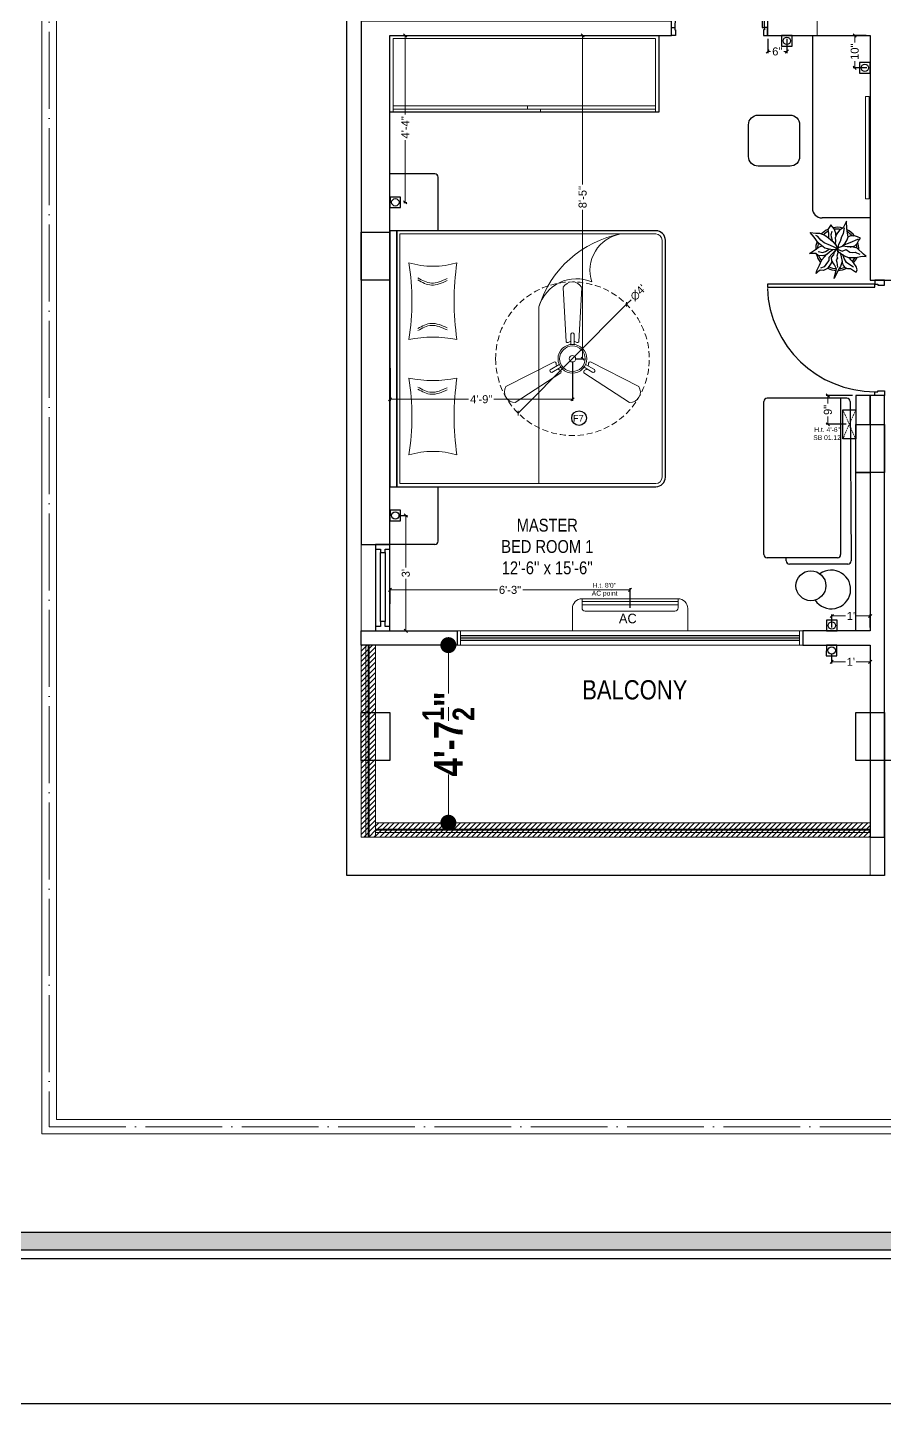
# Model space of a CAD drawing. Header units: millimetres. Extents: x 56222 to 3066687, y -650199 to -121287.
# Drawn here: x 148371.9 to 148639.6, y -180034.6 to -179604.6 of the extents above; entities that cross this region are included whole.
import ezdxf

# ---------------------------------------------------------------- set-up
doc = ezdxf.new("R2010")
doc.units = ezdxf.units.MM
doc.header["$MEASUREMENT"] = 0
doc.header["$PDMODE"] = 35
for name, pattern in [('ACAD_ISO02W100', [15, 12, -3]), ('ACAD_ISO04W100', [30, 24, -3, 0, -3]), ('DASHED', [0.75, 0.5, -0.25]), ('DASHED2', [0.375, 0.25, -0.125])]:
    doc.linetypes.add(name, pattern=pattern)
doc.layers.get('Defpoints').update_dxf_attribs({"color": 220})
for name, color, linetype in [('AR DOOR', 40, 'Continuous'), ('AR ELE-5', 134, 'Continuous'), ('GROUND FLOOR  ( Text )', 251, 'Continuous')]:
    doc.layers.add(name, color=color, linetype=linetype)
for name, color, linetype, lineweight in [('COLUMN', 1, 'Continuous', 30), ('dim05', 1, 'Continuous', 13), ('el', 7, 'Continuous', 20), ('ELEC-wires', 1, 'DASHED2', 13), ('Electrical', 84, 'Continuous', 30), ('ELEVATION ( SPIRAL STAIR )', 250, 'Continuous', 9), ('FIRST FLOOR', 7, 'Continuous', 9), ('FIRST FLOOR ( DW_RAIL )', 7, 'Continuous', 9), ('FIRST FLOOR ( TEXT )', 7, 'Continuous', 9), ('FIRST FLOOR_( D - W & RAILING )', 251, 'Continuous', 9), ('FIRST FLOOR_( PLine )_', 251, 'Continuous', 30), ('FURNITURE', 32, 'Continuous', 9), ('GROUND FLOOR', 7, 'Continuous', 9), ('NAME PLATE', 7, 'Continuous', 25), ('Text', 7, 'Continuous', 15), ('wall', 7, 'Continuous', 30), ('XX~SLAB ( BEAM )~ ( DIM )', 7, 'Continuous', 9)]:
    doc.layers.add(name, color=color, linetype=linetype, lineweight=lineweight)
doc.layers.add('XX~SLAB ( PLINE )', color=251, linetype='Continuous', plot=False)
doc.styles.add('Arial', font='arial.ttf')
doc.styles.add('Cn_BT_9 ( BOLD )', font='swisscb.ttf', dxfattribs={"height": 9})
doc.styles.add('KATHA', font='swissc.ttf')
doc.styles.get("Standard").update_dxf_attribs({"font": 'arial.ttf', "height": 6})
doc.styles.add('TEXT', font='eurr____.ttf')
doc.dimstyles.new('Cn_BT_9 ( BOLD )', dxfattribs={"dimtxt": 9, "dimasz": 5, "dimexe": 1.5, "dimexo": 0, "dimgap": 0.09, "dimtad": 0, "dimzin": 3, "dimdsep": 46, "dimlunit": 4, "dimtxsty": 'Cn_BT_9 ( BOLD )', "dimblk": 'DOT', "dimcen": 0.09, "dimdle": 1.5, "dimclrd": 251, "dimclre": 251, "dimclrt": 5, "dimadec": 0, "dimazin": 0, "dimtfac": 0.75, "dimtofl": 0, "dimtmove": 0, "dimatfit": 3, "dimfxl": 0, "dimtolj": 1, "dimtzin": 0, "dimlwd": 15, "dimlwe": 15, "dimarcsym": 0})
doc.dimstyles.new('ISO-25', dxfattribs={"dimtxt": 2.5, "dimasz": 1, "dimexe": 0.5, "dimexo": 1, "dimtad": 0, "dimdec": 1, "dimlunit": 4, "dimtxsty": 'Standard', "dimblk": 'OBLIQUE', "dimcen": 2.5, "dimclrd": 1, "dimclre": 1, "dimclrt": 5, "dimadec": 0, "dimazin": 0, "dimtfac": 1, "dimtdec": 1, "dimtmove": 0, "dimatfit": 3, "dimfxl": 1, "dimlwd": -1, "dimarcsym": 0})

# ---------------------------------------------------------------- blocks, each defined once
blk = doc.blocks.new('LAYOUT FILE')
at = {"layer": 'NAME PLATE', "true_color": 0xd39e00}
h = blk.add_hatch(color=42, dxfattribs=at)
h.paths.add_polyline_path([(3346889.83, -513806.18), (3346889.83, -514260.7), (3347535.56, -514260.7), (3347535.56, -513806.18)])
h.paths.add_polyline_path([(3346894.36, -513810.71), (3347531.03, -513810.71), (3347531.03, -514256.17), (3346894.36, -514256.17)], flags=16)
at = {"layer": 'NAME PLATE', "color": 42, "true_color": 0xd39e00}
for points in [[(3346887.56, -513803.91), (3347537.83, -513803.91), (3347537.83, -514262.96), (3346887.56, -514262.96)], [(3346889.83, -513806.18), (3347535.56, -513806.18), (3347535.56, -514260.7), (3346889.83, -514260.7)], [(3346894.36, -513810.71), (3347531.03, -513810.71), (3347531.03, -514256.17), (3346894.36, -514256.17)]]:
    blk.add_lwpolyline(points, close=True, dxfattribs=at)
blk = doc.blocks.new('*U255')
for points in [[(0, 0), (0, 1120), (-30, 1120), (-30, 0)], [(40, 0), (0, 0), (0, -30), (-10, -30), (-10, -100), (40, -100)], [(-1160, 0), (-1120, 0), (-1120, -30), (-1110, -30), (-1110, -100), (-1160, -100)]]:
    blk.add_lwpolyline(points, close=True)
at = {"layer": 'AR ELE-5', "linetype": 'ByBlock', "ltscale": 15}
blk.add_arc((2, -1), 1122, 92.373, 179.9653, dxfattribs=at)
blk = doc.blocks.new('ARPLS010')
at = {"linetype": 'ByBlock'}
for p, q in [((0.179, 0.666), (0.121, 0.605)), ((0.174, 0.573), (0.179, 0.666)), ((-0.295, 0.42), (-0.302, 0.309)), ((-0.278, 0.467), (-0.295, 0.42)), ((-0.248, 0.54), (-0.278, 0.467)), ((-0.182, 0.493), (-0.248, 0.54)), ((-0.222, 0.484), (-0.164, 0.347)), ((-0.125, 0.459), (-0.182, 0.493)), ((-0.164, 0.347), (-0.139, 0.295)), ((-0.072, 0.404), (-0.125, 0.459)), ((-0.038, 0.302), (-0.072, 0.404)), ((-0.044, 0.336), (-0.049, 0.232)), ((-0.013, 0.459), (-0.044, 0.336)), ((0.121, 0.605), (-0.013, 0.459)), ((0.077, 0.412), (0.091, 0.447)), ((0.082, 0.358), (0.077, 0.412)), ((0.08, 0.288), (0.082, 0.358)), ((0.091, 0.447), (0.125, 0.522)), ((0.2, 0.432), (0.174, 0.573)), ((0.203, 0.352), (0.2, 0.432)), ((0.204, 0.254), (0.203, 0.352)), ((0.33, 0.38), (0.252, 0.313)), ((0.409, 0.44), (0.33, 0.38)), ((0.425, 0.373), (0.356, 0.269)), ((0.484, 0.459), (0.409, 0.44)), ((0.459, 0.303), (0.485, 0.354)), ((0.542, 0.434), (0.484, 0.459)), ((0.485, 0.354), (0.533, 0.42)), ((0.533, 0.42), (0.542, 0.434)), ((-0.469, 0.226), (-0.643, 0.216)), ((-0.643, 0.216), (-0.485, 0.134)), ((-0.359, 0.148), (-0.49, 0.172)), ((-0.485, 0.134), (-0.433, 0.051)), ((-0.362, 0.24), (-0.469, 0.226)), ((-0.433, 0.051), (-0.349, -0.011)), ((-0.278, 0.254), (-0.362, 0.24)), ((-0.287, 0.106), (-0.359, 0.148)), ((-0.302, 0.309), (-0.276, 0.258)), ((-0.18, 0.073), (-0.287, 0.106)), ((-0.21, 0.227), (-0.278, 0.254)), ((-0.132, 0.18), (-0.21, 0.227)), ((-0.111, 0.036), (-0.18, 0.073)), ((-0.139, 0.295), (-0.08, 0.131)), ((-0.063, 0.111), (-0.132, 0.18)), ((-0.013, 0.022), (-0.111, 0.036)), ((-0.084, -0.034), (0.007, 0.018)), ((0.003, 0.011), (-0.076, -0.16)), ((-0.049, 0.232), (-0.065, 0.135)), ((-0.065, 0.135), (-0.024, 0.018)), ((-0.024, 0.018), (0.009, 0.005)), ((0.006, -0.002), (0.068, 0.032)), ((0.007, 0.018), (0.02, -0.121)), ((0.009, 0.005), (0.056, 0.114)), ((0.015, 0.209), (0.08, 0.288)), ((0.056, 0.114), (0.015, 0.209)), ((0.017, -0.002), (0.091, 0.009)), ((0.068, 0.032), (0.16, 0.165)), ((0.088, 0.065), (0.187, 0.091)), ((0.091, 0.009), (0.173, -0.011)), ((0.227, 0.157), (0.132, 0.131)), ((0.16, 0.165), (0.204, 0.254)), ((0.173, -0.011), (0.212, 0.004)), ((0.187, 0.091), (0.297, 0.116)), ((0.212, 0.004), (0.252, -0.03)), ((0.252, 0.313), (0.216, 0.287)), ((0.318, 0.213), (0.227, 0.157)), ((0.297, 0.116), (0.408, 0.071)), ((0.309, 0.109), (0.368, 0.128)), ((0.309, -0.01), (0.43, 0.006)), ((0.356, 0.269), (0.318, 0.213)), ((0.368, 0.128), (0.432, 0.176)), ((0.408, 0.071), (0.482, 0.024)), ((0.432, 0.176), (0.459, 0.236)), ((0.459, 0.236), (0.459, 0.303)), ((0.482, 0.024), (0.689, -0.072)), ((-0.464, -0.073), (-0.558, -0.152)), ((-0.558, -0.152), (-0.517, -0.172)), ((-0.517, -0.172), (-0.447, -0.216)), ((-0.366, -0.036), (-0.464, -0.073)), ((-0.447, -0.216), (-0.363, -0.202)), ((-0.336, -0.142), (-0.413, -0.121)), ((-0.306, -0.033), (-0.366, -0.036)), ((-0.363, -0.202), (-0.263, -0.2)), ((-0.363, -0.408), (-0.318, -0.29)), ((-0.349, -0.011), (-0.256, -0.05)), ((-0.269, -0.135), (-0.336, -0.142)), ((-0.318, -0.29), (-0.259, -0.2)), ((-0.193, -0.113), (-0.269, -0.135)), ((-0.259, -0.2), (-0.168, -0.1)), ((-0.256, -0.05), (-0.185, -0.038)), ((-0.138, -0.304), (-0.199, -0.38)), ((-0.185, -0.038), (-0.114, -0.046)), ((-0.168, -0.1), (-0.084, -0.034)), ((-0.017, -0.291), (-0.141, -0.446)), ((-0.076, -0.16), (-0.138, -0.304)), ((-0.114, -0.046), (-0.093, -0.036)), ((0.02, -0.121), (-0.017, -0.291)), ((0.059, -0.27), (0.005, -0.185)), ((0.01, -0.014), (0.017, -0.002)), ((0.078, -0.064), (0.01, -0.014)), ((0.016, -0.023), (0.116, -0.122)), ((0.07, -0.179), (0.018, -0.1)), ((0.08, -0.342), (0.059, -0.27)), ((0.121, -0.239), (0.07, -0.179)), ((0.138, -0.083), (0.078, -0.064)), ((0.116, -0.122), (0.201, -0.195)), ((0.184, -0.299), (0.121, -0.239)), ((0.197, -0.135), (0.138, -0.083)), ((0.141, -0.261), (0.16, -0.336)), ((0.252, -0.362), (0.184, -0.299)), ((0.283, -0.123), (0.197, -0.135)), ((0.201, -0.195), (0.272, -0.198)), ((0.252, -0.03), (0.309, -0.01)), ((0.272, -0.198), (0.311, -0.225)), ((0.277, -0.114), (0.357, -0.156)), ((0.37, -0.064), (0.283, -0.123)), ((0.311, -0.225), (0.415, -0.304)), ((0.357, -0.156), (0.455, -0.226)), ((0.462, -0.021), (0.37, -0.064)), ((0.415, -0.304), (0.447, -0.388)), ((0.455, -0.226), (0.503, -0.317)), ((0.689, -0.072), (0.462, -0.021)), ((0.503, -0.317), (0.494, -0.398)), ((-0.382, -0.625), (-0.368, -0.496)), ((-0.269, -0.533), (-0.382, -0.625)), ((-0.368, -0.496), (-0.363, -0.408)), ((-0.287, -0.45), (-0.314, -0.498)), ((-0.199, -0.38), (-0.287, -0.45)), ((-0.141, -0.446), (-0.269, -0.533)), ((-0.042, -0.432), (-0.071, -0.352)), ((0.002, -0.48), (-0.042, -0.432)), ((0.104, -0.646), (0.002, -0.48)), ((0.064, -0.446), (0.066, -0.407)), ((0.066, -0.407), (0.08, -0.342)), ((0.106, -0.5), (0.104, -0.646)), ((0.15, -0.445), (0.106, -0.5)), ((0.16, -0.336), (0.15, -0.445)), ((0.376, -0.416), (0.252, -0.362)), ((0.502, -0.472), (0.376, -0.416)), ((0.494, -0.398), (0.528, -0.452)), ((0.567, -0.494), (0.502, -0.472)), ((0.528, -0.452), (0.567, -0.494))]:
    blk.add_line(p, q, dxfattribs=at)
for radius, start, end in [(0.5, 126.2799, 152.7042), (0.458, 130.7647, 148.9789), (0.5, 87.2367, 107.9154), (0.458, 91.6596, 104.0784), (0.5, 49.0791, 67.0324), (0.458, 49.8461, 63.9764), (0.5, 164.9216, 191.0302), (0.458, 169.9629, 188.6517), (0.458, 5.0517, 21.9108), (0.5, 1.3782, 25.7565), (0.5, 205.1623, 226.3204), (0.458, 207.232, 224.0819), (0.458, 334.5625, 357.1532), (0.5, 333.6991, 357.5577), (0.5, 249.553, 272.4234), (0.458, 252.8522, 267.711), (0.5, 283.5324, 308.8712), (0.458, 289.266, 306.1107)]:
    blk.add_arc((0, 0), radius, start, end, dxfattribs=at)
blk = doc.blocks.new('_Oblique')
at = {"layer": 'wall', "color": 0, "lineweight": -2}
blk.add_line((-0.5, -0.5), (0.5, 0.5), dxfattribs=at)
blk = doc.blocks.new('*D1132')
at = {"layer": 'Defpoints', "color": 0, "lineweight": 30, "transparency": 16777216}
for p in [(148603.12, -179607.1), (148609.12, -179607.1), (148609.12, -179612.09)]:
    blk.add_point(p, dxfattribs=at)
at = {"layer": 'dim05', "color": 1, "linetype": 'Continuous', "lineweight": -2, "transparency": 16777216}
for p, q in [((148603.12, -179608.1), (148603.12, -179612.59)), ((148609.12, -179608.1), (148609.12, -179612.59))]:
    blk.add_line(p, q, dxfattribs=at)
at = {"layer": 'dim05', "color": 1, "linetype": 'Continuous', "transparency": 16777216}
for p, q in [((148603.12, -179612.09), (148604.05, -179612.09)), ((148609.12, -179612.09), (148608.18, -179612.09))]:
    blk.add_line(p, q, dxfattribs=at)
at = {"layer": 'dim05', "color": 1, "transparency": 16777216, "rotation": 180}
blk.add_blockref('_Oblique', (148603.12, -179612.09), dxfattribs=at)
at = {"layer": 'dim05', "color": 1, "transparency": 16777216}
blk.add_blockref('_Oblique', (148609.12, -179612.09), dxfattribs=at)
at = {"layer": 'dim05', "color": 5, "lineweight": 25, "transparency": 16777216, "insert": (148606.12, -179612.09), "char_height": 2.5, "attachment_point": 5, "style": 'Arial'}
blk.add_mtext('6"', dxfattribs=at)
blk = doc.blocks.new('fan')
at = {"layer": 'Electrical', "lineweight": 15, "ltscale": 20}
for p, q in [((3300835.29, -509900.78), (3300836.47, -509923.43)), ((3300841.81, -509923.43), (3300842.99, -509900.78)), ((3300838.47, -509924.57), (3300838.47, -509920.25)), ((3300839.81, -509920.28), (3300839.81, -509924.57)), ((3300831.66, -509931.77), (3300811.45, -509942.07)), ((3300829.93, -509935.08), (3300833.64, -509932.93)), ((3300844.64, -509932.93), (3300848.38, -509935.09)), ((3300866.83, -509942.07), (3300846.62, -509931.77)), ((3300815.3, -509948.74), (3300834.33, -509936.39)), ((3300834.31, -509934.09), (3300830.57, -509936.25)), ((3300843.95, -509936.39), (3300862.98, -509948.74)), ((3300847.68, -509936.23), (3300843.97, -509934.09))]:
    blk.add_line(p, q, dxfattribs=at)
at = {"layer": 'Electrical', "linetype": 'DASHED', "lineweight": 15, "ltscale": 5}
blk.add_circle((3300839.14, -509930.53), 32, dxfattribs=at)
at = {"layer": 'Electrical', "lineweight": 15, "ltscale": 20}
for centre, major_axis, start_param, end_param in [((3300839.14, -509902.94), (3.12, 3.12), -0.272136, 1.842967), ((3300839.13, -509920.5), (0.501, 0.501), -0.465536, 1.983618), ((3300839.14, -509930.53), (4.24, -4.24), 3.14161, 9.424795), ((3300839.14, -509930.53), (3.77, -3.77), 1.749190548672175e-05, 6.283202799085073), ((3300837.1, -509923.08), (0.51, 0.51), 2.863014, 4.257784), ((3300839.14, -509926.42), (2.27, -2.27), 2.565057, 2.951308), ((3300839.14, -509926.42), (2.27, 2.27), 0.19032, 0.57657), ((3300841.18, -509923.08), (0.51, -0.51), 5.167028, 6.561799), ((3300831.67, -509932.49), (0.51, -0.51), 0.978238, 2.373008), ((3300835.59, -509932.58), (2.27, -2.27), 3.855511, 4.241762), ((3300839.14, -509930.53), (0.943, 0.943), 1.570814, 7.853999), ((3300842.69, -509932.58), (2.27, 2.27), 5.183051, 5.569301), ((3300846.61, -509932.49), (0.51, -0.51), 2.339416, 3.734186), ((3300830.46, -509935.55), (0.501, -0.501), 3.199655, 5.648809), ((3300835.59, -509932.58), (2.27, -2.27), 4.659452, 5.045703), ((3300833.71, -509936.02), (0.51, 0.51), -1.325776, 0.068994), ((3300844.57, -509936.02), (0.51, -0.51), 3.072633, 4.467404), ((3300842.69, -509932.58), (2.27, 2.27), 4.37911, 4.765361), ((3300847.83, -509935.54), (0.501, 0.501), 3.723254, 6.172408), ((3300815.25, -509944.32), (3.12, -3.12), 3.393055, 5.508159), ((3300863.03, -509944.32), (3.12, -3.12), 5.48745, 7.602554)]:
    blk.add_ellipse(centre, major_axis=major_axis, ratio=1, start_param=start_param, end_param=end_param, dxfattribs=at)
blk = doc.blocks.new('6616')
at = {"color": 242, "linetype": 'DASHED', "true_color": 0xcd2027}
for p, q in [((386784.79, -36915.77), (386775.78, -36911.78)), ((386784.79, -36911.78), (386775.78, -36915.77))]:
    blk.add_line(p, q, dxfattribs=at)
at = {"layer": 'ELEC-wires', "color": 5, "linetype": 'ByBlock', "lineweight": 30, "ltscale": 4}
blk.add_lwpolyline([(386775.78, -36911.78), (386784.79, -36911.78), (386784.79, -36915.77), (386775.78, -36915.77)], close=True, dxfattribs=at)
blk = doc.blocks.new('*D1165')
at = {"layer": 'Defpoints', "color": 0, "lineweight": 30, "transparency": 16777216}
for p in [(148621.92, -179719.6), (148630.62, -179719.6), (148628.62, -179728.6)]:
    blk.add_point(p, dxfattribs=at)
at = {"layer": 'dim05', "color": 1, "linetype": 'Continuous', "lineweight": -2, "transparency": 16777216}
for p, q in [((148629.62, -179719.6), (148621.42, -179719.6)), ((148627.62, -179728.6), (148621.42, -179728.6))]:
    blk.add_line(p, q, dxfattribs=at)
at = {"layer": 'dim05', "color": 1, "linetype": 'Continuous', "transparency": 16777216}
for p, q in [((148621.92, -179719.6), (148621.92, -179722.04)), ((148621.92, -179728.6), (148621.92, -179726.16))]:
    blk.add_line(p, q, dxfattribs=at)
at = {"layer": 'dim05', "color": 1, "transparency": 16777216}
for p, rotation in [((148621.92, -179719.6), 90), ((148621.92, -179728.6), 270)]:
    blk.add_blockref('_Oblique', p, dxfattribs=dict(at, rotation=rotation))
at = {"layer": 'dim05', "color": 5, "lineweight": 25, "transparency": 16777216, "insert": (148621.92, -179724.1), "char_height": 2.5, "attachment_point": 5, "rotation": 90, "style": 'Arial'}
blk.add_mtext('9"', dxfattribs=at)
blk = doc.blocks.new('*D1098')
at = {"layer": 'Defpoints', "color": 0, "lineweight": 30, "transparency": 16777216}
for p in [(148623.14, -179788.48), (148623.14, -179793.1), (148635.12, -179793.1)]:
    blk.add_point(p, dxfattribs=at)
at = {"layer": 'dim05', "color": 1, "linetype": 'Continuous', "lineweight": -2, "transparency": 16777216}
for p, q in [((148623.14, -179792.1), (148623.14, -179787.98)), ((148635.12, -179792.1), (148635.12, -179787.98))]:
    blk.add_line(p, q, dxfattribs=at)
at = {"layer": 'dim05', "color": 1, "linetype": 'Continuous', "transparency": 16777216}
for p, q in [((148623.14, -179788.48), (148627.47, -179788.48)), ((148635.12, -179788.48), (148630.79, -179788.48))]:
    blk.add_line(p, q, dxfattribs=at)
at = {"layer": 'dim05', "color": 1, "transparency": 16777216, "rotation": 180}
blk.add_blockref('_Oblique', (148623.14, -179788.48), dxfattribs=at)
at = {"layer": 'dim05', "color": 1, "transparency": 16777216}
blk.add_blockref('_Oblique', (148635.12, -179788.48), dxfattribs=at)
at = {"layer": 'dim05', "color": 5, "lineweight": 25, "transparency": 16777216, "insert": (148629.13, -179788.48), "char_height": 2.5, "attachment_point": 5, "style": 'Arial'}
blk.add_mtext("1'", dxfattribs=at)
blk = doc.blocks.new('*D1099')
at = {"layer": 'Defpoints', "color": 0, "lineweight": 30, "transparency": 16777216}
for p in [(148623.11, -179799.26), (148635.12, -179799.73), (148635.12, -179802.8)]:
    blk.add_point(p, dxfattribs=at)
at = {"layer": 'dim05', "color": 1, "linetype": 'Continuous', "lineweight": -2, "transparency": 16777216}
for p, q in [((148623.11, -179800.26), (148623.11, -179803.3)), ((148635.12, -179800.73), (148635.12, -179803.3))]:
    blk.add_line(p, q, dxfattribs=at)
at = {"layer": 'dim05', "color": 1, "linetype": 'Continuous', "transparency": 16777216}
for p, q in [((148623.11, -179802.8), (148627.46, -179802.8)), ((148635.12, -179802.8), (148630.77, -179802.8))]:
    blk.add_line(p, q, dxfattribs=at)
at = {"layer": 'dim05', "color": 1, "transparency": 16777216, "rotation": 180}
blk.add_blockref('_Oblique', (148623.11, -179802.8), dxfattribs=at)
at = {"layer": 'dim05', "color": 1, "transparency": 16777216}
blk.add_blockref('_Oblique', (148635.12, -179802.8), dxfattribs=at)
at = {"layer": 'dim05', "color": 5, "lineweight": 25, "transparency": 16777216, "insert": (148629.11, -179802.8), "char_height": 2.5, "attachment_point": 5, "style": 'Arial'}
blk.add_mtext("1'", dxfattribs=at)
blk = doc.blocks.new('*D1100')
at = {"layer": 'Defpoints', "color": 0, "lineweight": 30, "transparency": 16777216}
for p in [(148486.78, -179757.1), (148486.78, -179793.1), (148490.06, -179793.1)]:
    blk.add_point(p, dxfattribs=at)
at = {"layer": 'dim05', "color": 1, "linetype": 'Continuous', "lineweight": -2, "transparency": 16777216}
for p, q in [((148487.78, -179757.1), (148490.56, -179757.1)), ((148487.78, -179793.1), (148490.56, -179793.1))]:
    blk.add_line(p, q, dxfattribs=at)
at = {"layer": 'dim05', "color": 1, "linetype": 'Continuous', "transparency": 16777216}
for p, q in [((148490.06, -179757.1), (148490.06, -179773.33)), ((148490.06, -179793.1), (148490.06, -179776.88))]:
    blk.add_line(p, q, dxfattribs=at)
at = {"layer": 'dim05', "color": 1, "transparency": 16777216}
for p, rotation in [((148490.06, -179757.1), 90), ((148490.06, -179793.1), 270)]:
    blk.add_blockref('_Oblique', p, dxfattribs=dict(at, rotation=rotation))
at = {"layer": 'dim05', "color": 5, "lineweight": 25, "transparency": 16777216, "insert": (148490.06, -179775.1), "char_height": 2.5, "attachment_point": 5, "rotation": 90, "style": 'Arial'}
blk.add_mtext("3'", dxfattribs=at)
blk = doc.blocks.new('*D1101')
at = {"layer": 'Defpoints', "color": 0, "lineweight": 30, "transparency": 16777216}
for p in [(148488.43, -179607.1), (148489.86, -179607.1), (148488.43, -179659.23)]:
    blk.add_point(p, dxfattribs=at)
at = {"layer": 'dim05', "color": 1, "linetype": 'Continuous', "lineweight": -2, "transparency": 16777216}
for p, q in [((148489.43, -179607.1), (148490.36, -179607.1)), ((148489.43, -179659.23), (148490.36, -179659.23))]:
    blk.add_line(p, q, dxfattribs=at)
at = {"layer": 'dim05', "color": 1, "linetype": 'Continuous', "transparency": 16777216}
for p, q in [((148489.86, -179607.1), (148489.86, -179631.81)), ((148489.86, -179659.23), (148489.86, -179639.81))]:
    blk.add_line(p, q, dxfattribs=at)
at = {"layer": 'dim05', "color": 1, "transparency": 16777216}
for p, rotation in [((148489.86, -179607.1), 90), ((148489.86, -179659.23), 270)]:
    blk.add_blockref('_Oblique', p, dxfattribs=dict(at, rotation=rotation))
at = {"layer": 'dim05', "color": 5, "lineweight": 25, "transparency": 16777216, "insert": (148489.86, -179635.81), "char_height": 2.5, "attachment_point": 5, "rotation": 90, "style": 'Arial'}
blk.add_mtext('4\'-4"', dxfattribs=at)
blk = doc.blocks.new('*D1102')
at = {"layer": 'Defpoints', "color": 0, "lineweight": 30, "transparency": 16777216}
for p in [(148634.91, -179607.1), (148630.31, -179617.21), (148635.12, -179617.21)]:
    blk.add_point(p, dxfattribs=at)
at = {"layer": 'dim05', "color": 1, "linetype": 'Continuous', "lineweight": -2, "transparency": 16777216}
for p, q in [((148633.91, -179607.1), (148629.81, -179607.1)), ((148634.12, -179617.21), (148629.81, -179617.21))]:
    blk.add_line(p, q, dxfattribs=at)
at = {"layer": 'dim05', "color": 1, "linetype": 'Continuous', "transparency": 16777216}
for p, q in [((148630.31, -179607.1), (148630.31, -179609.24)), ((148630.31, -179617.21), (148630.31, -179615.07))]:
    blk.add_line(p, q, dxfattribs=at)
at = {"layer": 'dim05', "color": 1, "transparency": 16777216}
for p, rotation in [((148630.31, -179607.1), 90), ((148630.31, -179617.21), 270)]:
    blk.add_blockref('_Oblique', p, dxfattribs=dict(at, rotation=rotation))
at = {"layer": 'dim05', "color": 5, "lineweight": 25, "transparency": 16777216, "insert": (148630.31, -179612.16), "char_height": 2.5, "attachment_point": 5, "rotation": 90, "style": 'Arial'}
blk.add_mtext('10"', dxfattribs=at)
blk = doc.blocks.new('*D1108')
at = {"layer": 'Defpoints', "color": 0, "lineweight": 30, "transparency": 16777216}
for p in [(148485.12, -179710.09), (148542.12, -179708.1), (148542.12, -179720.77)]:
    blk.add_point(p, dxfattribs=at)
at = {"layer": 'dim05', "color": 1, "linetype": 'Continuous', "lineweight": -2, "transparency": 16777216}
for p, q in [((148485.12, -179711.09), (148485.12, -179721.27)), ((148542.12, -179709.1), (148542.12, -179721.27))]:
    blk.add_line(p, q, dxfattribs=at)
at = {"layer": 'dim05', "color": 1, "linetype": 'Continuous', "transparency": 16777216}
for p, q in [((148485.12, -179720.77), (148509.62, -179720.77)), ((148542.12, -179720.77), (148517.61, -179720.77))]:
    blk.add_line(p, q, dxfattribs=at)
at = {"layer": 'dim05', "color": 1, "transparency": 16777216, "rotation": 180}
blk.add_blockref('_Oblique', (148485.12, -179720.77), dxfattribs=at)
at = {"layer": 'dim05', "color": 1, "transparency": 16777216}
blk.add_blockref('_Oblique', (148542.12, -179720.77), dxfattribs=at)
at = {"layer": 'dim05', "color": 5, "lineweight": 25, "transparency": 16777216, "insert": (148513.62, -179720.77), "char_height": 2.5, "attachment_point": 5, "style": 'Arial'}
blk.add_mtext('4\'-9"', dxfattribs=at)
blk = doc.blocks.new('*D1109')
at = {"layer": 'Defpoints', "color": 0, "lineweight": 30, "transparency": 16777216}
for p in [(148542.12, -179607.1), (148545.3, -179607.1), (148542.12, -179708.1)]:
    blk.add_point(p, dxfattribs=at)
at = {"layer": 'dim05', "color": 1, "linetype": 'Continuous', "lineweight": -2, "transparency": 16777216}
for p, q in [((148543.12, -179607.1), (148545.8, -179607.1)), ((148543.12, -179708.1), (148545.8, -179708.1))]:
    blk.add_line(p, q, dxfattribs=at)
at = {"layer": 'dim05', "color": 1, "linetype": 'Continuous', "transparency": 16777216}
for p, q in [((148545.3, -179607.1), (148545.3, -179653.65)), ((148545.3, -179708.1), (148545.3, -179661.55))]:
    blk.add_line(p, q, dxfattribs=at)
at = {"layer": 'dim05', "color": 1, "transparency": 16777216}
for p, rotation in [((148545.3, -179607.1), 90), ((148545.3, -179708.1), 270)]:
    blk.add_blockref('_Oblique', p, dxfattribs=dict(at, rotation=rotation))
at = {"layer": 'dim05', "color": 5, "lineweight": 25, "transparency": 16777216, "insert": (148545.3, -179657.6), "char_height": 2.5, "attachment_point": 5, "rotation": 90, "style": 'Arial'}
blk.add_mtext('8\'-5"', dxfattribs=at)
blk = doc.blocks.new('*D1115')
at = {"layer": 'Defpoints', "color": 0, "lineweight": 30, "transparency": 16777216}
for p in [(148559.04, -179691.09), (148525.19, -179725.12)]:
    blk.add_point(p, dxfattribs=at)
at = {"layer": 'dim05', "color": 1, "linetype": 'Continuous', "transparency": 16777216}
for p in [(148560.45, -179689.67), (148525.19, -179725.12)]:
    blk.add_line(p, (148559.04, -179691.09), dxfattribs=at)
at = {"layer": 'dim05', "color": 1, "transparency": 16777216}
for p, rotation in [((148559.04, -179691.09), 225.1572873097685), ((148525.19, -179725.12), 45.15728730976853)]:
    blk.add_blockref('_Oblique', p, dxfattribs=dict(at, rotation=rotation))
at = {"layer": 'dim05', "color": 5, "lineweight": 25, "transparency": 16777216, "insert": (148562.66, -179687.44), "char_height": 2.5, "attachment_point": 5, "rotation": 45.1573, "style": 'Arial'}
blk.add_mtext("∅4'", dxfattribs=at)
blk = doc.blocks.new('ac paln')
at = {"layer": 'Electrical', "lineweight": 15}
for p, q in [((389238.69, -37646.36), (389238.69, -37610.34)), ((389238.69, -37610.34), (389245.67, -37610.34)), ((389244.81, -37642.35), (389244.81, -37614.35)), ((389245.81, -37613.35), (389248.68, -37613.35)), ((389246.82, -37643.35), (389246.82, -37613.35)), ((389247.82, -37643.35), (389247.82, -37613.35)), ((389248.68, -37613.35), (389248.68, -37643.35)), ((389248.68, -37643.35), (389248.68, -37613.35)), ((389245.81, -37643.35), (389248.68, -37643.35)), ((389248.68, -37643.35), (389248.68, -37643.35)), ((389245.67, -37646.36), (389238.69, -37646.36))]:
    blk.add_line(p, q, dxfattribs=at)
for centre, start, end in [((389245.67, -37613.35), 0, 90), ((389245.67, -37643.35), 270, 0)]:
    blk.add_arc(centre, 3.01, start, end, dxfattribs=at)
at = {"layer": 'Electrical', "lineweight": 15, "extrusion": (0, 0, -1)}
for centre, start_param, end_param in [((389245.81, -37614.35), -0.785398, 0.785398), ((389245.81, -37642.35), 3.926991, 5.497787)]:
    blk.add_ellipse(centre, major_axis=(-0.71, 0.71), ratio=1, start_param=start_param, end_param=end_param, dxfattribs=at)
at = {"layer": 'Text', "style": 'TEXT'}
blk.add_text('AC', height=3, rotation=270, dxfattribs=at).set_placement((389241.02, -37624.87))
blk = doc.blocks.new('*D1194')
at = {"layer": 'Defpoints', "color": 0, "lineweight": 30, "transparency": 16777216}
for p in [(148560.12, -179780.34), (148485.12, -179785.66), (148560.12, -179786.98)]:
    blk.add_point(p, dxfattribs=at)
at = {"layer": 'dim05', "color": 1, "linetype": 'Continuous', "lineweight": -2, "transparency": 16777216}
for p, q in [((148485.12, -179784.66), (148485.12, -179779.84)), ((148560.12, -179785.98), (148560.12, -179779.84))]:
    blk.add_line(p, q, dxfattribs=at)
at = {"layer": 'dim05', "color": 1, "linetype": 'Continuous', "transparency": 16777216}
for p, q in [((148485.12, -179780.34), (148518.66, -179780.34)), ((148560.12, -179780.34), (148526.57, -179780.34))]:
    blk.add_line(p, q, dxfattribs=at)
at = {"layer": 'dim05', "color": 1, "transparency": 16777216, "rotation": 180}
blk.add_blockref('_Oblique', (148485.12, -179780.34), dxfattribs=at)
at = {"layer": 'dim05', "color": 1, "transparency": 16777216}
blk.add_blockref('_Oblique', (148560.12, -179780.34), dxfattribs=at)
at = {"layer": 'dim05', "color": 5, "lineweight": 25, "transparency": 16777216, "insert": (148522.62, -179780.34), "char_height": 2.5, "attachment_point": 5, "style": 'Arial'}
blk.add_mtext('6\'-3"', dxfattribs=at)
blk = doc.blocks.new('_Dot')
at = {"color": 0, "linetype": 'ByBlock', "lineweight": -2}
blk.add_line((-0.5, 0), (-1, 0), dxfattribs=at)
at = {"color": 0, "linetype": 'ByBlock', "const_width": 0.5}
blk.add_lwpolyline([(-0.25, 0, 1), (0.25, 0, 1)], format="xyb", close=True, dxfattribs=at)
blk = doc.blocks.new('*D1292')
at = {"layer": 'Defpoints', "color": 0, "lineweight": 0, "ltscale": 10, "transparency": 16777216}
for p in [(148498.27, -179797.6), (148498.27, -179853.1), (148503.35, -179853.1)]:
    blk.add_point(p, dxfattribs=at)
at = {"layer": 'GROUND FLOOR  ( Text )', "color": 251, "lineweight": 15, "ltscale": 10, "transparency": 16777216}
for p, q in [((148498.27, -179797.6), (148504.85, -179797.6)), ((148503.35, -179802.6), (148503.35, -179812.67)), ((148503.35, -179848.1), (148503.35, -179838.03)), ((148498.27, -179853.1), (148504.85, -179853.1))]:
    blk.add_line(p, q, dxfattribs=at)
at = {"layer": 'GROUND FLOOR  ( Text )', "color": 251, "lineweight": 15, "ltscale": 10, "transparency": 16777216, "xscale": 5, "yscale": 5, "zscale": 5}
for p, rotation in [((148503.35, -179797.6), 90), ((148503.35, -179853.1), 270)]:
    blk.add_blockref('_Dot', p, dxfattribs=dict(at, rotation=rotation))
at = {"layer": 'GROUND FLOOR  ( Text )', "color": 5, "lineweight": 0, "ltscale": 10, "transparency": 16777216, "insert": (148503.35, -179825.35), "char_height": 9, "attachment_point": 5, "rotation": 90, "style": 'Cn_BT_9 ( BOLD )'}
blk.add_mtext('\\A1;4\'-7{\\H0.75x;\\S1/2;}"', dxfattribs=at)

msp = doc.modelspace()

# ---------------------------------------------------------------- hatches: boundary and pattern name
at = {"layer": 'FIRST FLOOR'}
h = msp.add_hatch(dxfattribs=at)
h.set_pattern_fill('ANSI31', color=251, scale=9, style=0)
h.set_pattern_definition([(45, (148476.1157, -179818.6031), (-0.795495, 0.795495), [])])
h.paths.add_polyline_path([(148480.6157, -179857.6031), (148476.1157, -179857.6031), (148476.1157, -179797.6031), (148480.6157, -179797.6031)])
h = msp.add_hatch(dxfattribs=at)
h.set_pattern_fill('ANSI31', color=251, scale=9, style=0)
h.set_pattern_definition([(45, (148485.1157, -179857.6031), (-0.795495, 0.795495), [])])
h.paths.add_polyline_path([(148480.6157, -179853.1031), (148635.1157, -179853.1031), (148635.1157, -179857.6031), (148480.6157, -179857.6031)])

# ---------------------------------------------------------------- linework, layer by layer
at = {"layer": 'COLUMN'}
for points in [[(148476.1157, -179668.6031), (148485.1157, -179668.6031), (148485.1157, -179683.6031), (148476.1157, -179683.6031)], [(148630.6157, -179728.6031), (148639.6157, -179728.6031), (148639.6157, -179743.6031), (148630.6157, -179743.6031)], [(148476.1157, -179818.6031), (148485.1157, -179818.6031), (148485.1157, -179833.6031), (148476.1157, -179833.6031)], [(148630.6157, -179818.6031), (148639.6157, -179818.6031), (148639.6157, -179833.6031), (148630.6157, -179833.6031)]]:
    msp.add_lwpolyline(points, close=True, dxfattribs=at)
at = {"layer": 'ELEVATION ( SPIRAL STAIR )', "color": 5}
msp.add_lwpolyline([(148633.7152, -179626.144), (148634.8657, -179626.144), (148634.8657, -179658.1031), (148633.7152, -179658.1031)], close=True, dxfattribs=at)
at = {"layer": 'FIRST FLOOR'}
for p, q in [((148476.1157, -179523.1031), (148476.1157, -179833.6031)), ((148573.1157, -179607.1031), (148573.1157, -179602.6031)), ((148618.6157, -179607.1031), (148618.6157, -179602.6031)), ((148485.1157, -179793.1031), (148485.1157, -179607.1031)), ((148485.1157, -179607.1031), (148573.1157, -179607.1031)), ((148603.1157, -179607.1031), (148635.1157, -179607.1031)), ((148635.1157, -179607.1031), (148635.1157, -179683.6031)), ((148635.1157, -179683.6031), (148735.6157, -179683.6031)), ((148635.1157, -179793.1031), (148635.1157, -179743.6031)), ((148639.6157, -179743.6031), (148635.1157, -179743.6031)), ((148476.1157, -179766.1031), (148485.1157, -179766.1031)), ((148506.1157, -179793.1031), (148485.1157, -179793.1031)), ((148506.1157, -179793.1031), (148506.1157, -179797.6031)), ((148635.1157, -179793.1031), (148614.1157, -179793.1031)), ((148614.1157, -179793.1031), (148614.1157, -179797.6031)), ((148635.1157, -179797.6031), (148476.1157, -179797.6031)), ((148635.1157, -179857.6031), (148635.1157, -179797.6031)), ((148876.6157, -179833.6031), (148630.6157, -179833.6031))]:
    msp.add_line(p, q, dxfattribs=at)
at = {"layer": 'FIRST FLOOR', "ltscale": 0.7}
msp.add_lwpolyline([(148635.1157, -179833.6031), (148635.1157, -179869.6031), (148471.6157, -179869.6031), (148471.6157, -179523.1031), (148476.1157, -179523.1031)], dxfattribs=at)
at = {"layer": 'FIRST FLOOR'}
for points in [[(148480.6157, -179857.6031), (148476.1157, -179857.6031), (148476.1157, -179797.6031), (148480.6157, -179797.6031)], [(148480.6157, -179853.1031), (148635.1157, -179853.1031), (148635.1157, -179857.6031), (148480.6157, -179857.6031)]]:
    msp.add_lwpolyline(points, close=True, dxfattribs=at)
at = {"layer": 'FIRST FLOOR', "color": 1, "linetype": 'ACAD_ISO02W100', "ltscale": 0.7}
msp.add_lwpolyline([(148635.1157, -179857.6031), (148476.1157, -179857.6031), (148476.1157, -179797.6031)], dxfattribs=at)
at = {"layer": 'FIRST FLOOR ( DW_RAIL )'}
for points in [[(148507.1157, -179797.6031), (148507.1157, -179793.1031)], [(148613.1157, -179793.1031), (148613.1157, -179797.6031)]]:
    msp.add_lwpolyline(points, dxfattribs=at)
for points in [[(148507.1157, -179794.6031), (148613.1157, -179794.6031), (148613.1157, -179795.1031), (148507.1157, -179795.1031)], [(148507.1157, -179795.6031), (148613.1157, -179795.6031), (148613.1157, -179796.1031), (148507.1157, -179796.1031)]]:
    msp.add_lwpolyline(points, close=True, dxfattribs=at)
at = {"layer": 'FIRST FLOOR_( D - W & RAILING )', "color": 32}
for points in [[(148477.6157, -179797.6031), (148478.6157, -179797.6031), (148478.6157, -179857.6031), (148477.6157, -179857.6031), (148477.6157, -179797.6031), (148478.3157, -179797.6031), (148478.3157, -179857.6031), (148477.6157, -179857.6031)], [(148480.6157, -179856.1031), (148480.6157, -179855.1031), (148635.1157, -179855.1031), (148635.1157, -179856.1031), (148480.6157, -179856.1031), (148480.6157, -179855.4031), (148635.1157, -179855.4031), (148635.1157, -179856.1031)]]:
    msp.add_lwpolyline(points, close=True, dxfattribs=at)
at = {"layer": 'FIRST FLOOR_( PLine )_'}
for p, q in [((148603.1157, -179602.6031), (148603.1157, -179607.1031)), ((148603.1157, -179607.1031), (148635.1157, -179607.1031)), ((148635.1157, -179607.1031), (148635.1157, -179683.6031)), ((148635.1157, -179683.6031), (148735.6157, -179683.6031))]:
    msp.add_line(p, q, dxfattribs=at)
for points in [[(148485.1157, -179607.1031), (148573.1157, -179607.1031), (148573.1157, -179602.6031), (148476.1157, -179602.6031), (148476.1157, -179607.1031)], [(148476.1157, -179607.1031), (148476.1157, -179766.1031), (148485.1157, -179766.1031), (148485.1157, -179607.1031)]]:
    msp.add_lwpolyline(points, dxfattribs=at)
for points in [[(148639.6157, -179719.6031), (148635.1157, -179719.6031), (148635.1157, -179793.1031), (148614.1157, -179793.1031), (148614.1157, -179797.6031), (148635.1157, -179797.6031), (148635.1157, -179857.6031), (148639.6157, -179857.6031)], [(148485.1157, -179793.1031), (148506.1157, -179793.1031), (148506.1157, -179797.6031), (148476.1157, -179797.6031), (148476.1157, -179793.1031), (148476.1157, -179793.1031), (148476.1157, -179793.1031), (148485.1157, -179793.1031)]]:
    msp.add_lwpolyline(points, close=True, dxfattribs=at)
at = {"layer": 'FURNITURE'}
for p, q in [((148486.1157, -179608.0075), (148568.1157, -179608.0075)), ((148486.1157, -179631.0075), (148486.1157, -179608.0075)), ((148568.1157, -179608.1031), (148568.1157, -179631.1031)), ((148568.1157, -179629.1031), (148486.1157, -179629.1031)), ((148568.1157, -179630.1031), (148486.1157, -179630.1031)), ((148528.1157, -179629.1031), (148528.1157, -179630.1031)), ((148532.1157, -179630.1031), (148532.1157, -179631.1031)), ((148531.6413, -179747.1031), (148531.6413, -179691.9102))]:
    msp.add_line(p, q, dxfattribs=at)
at = {"layer": 'FURNITURE', "lineweight": 30}
for p, q in [((148617.1157, -179607.1031), (148617.1157, -179661.1031)), ((148499.1157, -179650.354), (148485.1157, -179650.354)), ((148500.1157, -179668.1031), (148500.1157, -179651.354)), ((148635.1157, -179664.1031), (148620.1157, -179664.1031)), ((148621.9173, -179720.4544), (148602.9173, -179720.4544)), ((148627.9031, -179720.4544), (148604.78, -179720.4544)), ((148625.9173, -179720.4544), (148625.9173, -179769.2788)), ((148601.9173, -179769.2788), (148601.9173, -179721.4544)), ((148628.9031, -179721.4544), (148629.1673, -179771.2788)), ((148500.1157, -179765.1031), (148500.1157, -179748.1031)), ((148499.1157, -179766.1031), (148485.1157, -179766.1031)), ((148624.9173, -179770.2788), (148602.9173, -179770.2788)), ((148608.9173, -179771.2788), (148608.9173, -179770.2788)), ((148628.1673, -179772.2788), (148609.9173, -179772.2788))]:
    msp.add_line(p, q, dxfattribs=at)
for points in [[(148485.1157, -179607.1031), (148569.1157, -179607.1031), (148569.1157, -179631.1031), (148485.1157, -179631.1031)], [(148487.2146, -179748.1031), (148487.2146, -179668.1031), (148485.1157, -179668.1031), (148485.1157, -179748.1031)], [(148635.1157, -179719.6031), (148630.6157, -179719.6031), (148630.6157, -179728.6031), (148635.1157, -179728.6031)], [(148630.6157, -179743.6031), (148635.1157, -179743.6031), (148635.1157, -179793.1031), (148630.6157, -179793.1031)]]:
    msp.add_lwpolyline(points, close=True, dxfattribs=at)
for points in [[(148600.1401, -179631.9742), (148610.1083, -179631.9742, -0.41421356), (148613.1083, -179634.9742), (148613.1083, -179644.9303, -0.41421356), (148610.1083, -179647.9303), (148600.1401, -179647.9303, -0.41421356), (148597.1401, -179644.9303), (148597.1401, -179634.9742, -0.41421356)], [(148571.1454, -179745.1031), (148571.1454, -179671.1031, 0.41421356), (148568.1454, -179668.1031), (148487.2146, -179668.1031), (148487.2146, -179748.1031), (148568.1454, -179748.1031, 0.41421356)]]:
    msp.add_lwpolyline(points, format="xyb", close=True, dxfattribs=at)
at = {"layer": 'FURNITURE'}
for points in [[(148570.1454, -179745.1031), (148570.1454, -179671.1031, 0.41421356), (148568.1454, -179669.1031), (148488.2146, -179669.1031), (148488.2146, -179747.1031), (148568.1454, -179747.1031, 0.41421356)], [(148548.1626, -179684.1141, 0.45107466), (148531.6413, -179691.9102, -0.2776575), (148557.284, -179669.1031, 0.4593765), (148548.1626, -179684.1141)]]:
    msp.add_lwpolyline(points, format="xyb", close=True, dxfattribs=at)
at = {"layer": 'FURNITURE', "elevation": -0.0053}
for points in [[(148506.0355, -179702.0942, 0.10058607), (148491.0355, -179702.0942, 0.07572579), (148491.0355, -179678.0942, 0.14896716), (148506.0355, -179678.0942, 0.0741156)], [(148506.0355, -179714.1752, -0.10058607), (148491.0355, -179714.1752, -0.07572579), (148491.0355, -179738.1752, -0.14896716), (148506.0355, -179738.1752, -0.0741156)]]:
    msp.add_lwpolyline(points, format="xyb", close=True, dxfattribs=at)
at = {"layer": 'FURNITURE', "color": 1, "lineweight": 30, "ltscale": 4}
msp.add_circle((148544.1747, -179726.665), 2.2915, dxfattribs=at)
at = {"layer": 'FURNITURE', "lineweight": 30}
msp.add_circle((148616.631, -179779.0409), 4.6755, dxfattribs=at)
for centre, radius, start, end in [((148499.1157, -179651.354), 1, 0, 90), ((148620.1157, -179661.1031), 3, 180, 270), ((148602.9173, -179721.4544), 1, 90, 180), ((148627.9031, -179721.4544), 1, 0, 90), ((148499.1157, -179765.1031), 1, 270, 0), ((148602.9173, -179769.2788), 1, 180, 270), ((148609.9173, -179771.2788), 1, 180, 270), ((148624.9173, -179769.2788), 1, 270, 0), ((148628.1673, -179771.2788), 1, 270, 0), ((148623.0021, -179780.1993), 6.0472, 213.373988, 126.016623)]:
    msp.add_arc(centre, radius, start, end, dxfattribs=at)
at = {"layer": 'FURNITURE'}
for points in [[(148493.7739, -179682.8359, -0.0053), (148495.1909, -179683.6079, -0.0053), (148498.1846, -179685.2388, -0.0053), (148501.3013, -179683.7981, -0.0053), (148502.9427, -179683.0394, -0.0053)], [(148493.7739, -179683.4807, -0.0053), (148495.1909, -179684.2527, -0.0053), (148498.1846, -179685.8835, -0.0053), (148501.3013, -179684.4429, -0.0053), (148502.9427, -179683.6842, -0.0053)], [(148493.7739, -179698.6717, -0.0053), (148495.1909, -179697.8998, -0.0053), (148498.1846, -179696.2689, -0.0053), (148501.3013, -179697.7096, -0.0053), (148502.9427, -179698.4683, -0.0053)], [(148493.7739, -179699.3165, -0.0053), (148495.1909, -179698.5445, -0.0053), (148498.1846, -179696.9137, -0.0053), (148501.3013, -179698.3543, -0.0053), (148502.9427, -179699.113, -0.0053)], [(148493.7739, -179716.9528, -0.0053), (148495.1909, -179717.7248, -0.0053), (148498.1846, -179719.3557, -0.0053), (148501.3013, -179717.915, -0.0053), (148502.9427, -179717.1563, -0.0053)], [(148493.7739, -179717.5976, -0.0053), (148495.1909, -179718.3696, -0.0053), (148498.1846, -179720.0004, -0.0053), (148501.3013, -179718.5598, -0.0053), (148502.9427, -179717.8011, -0.0053)]]:
    msp.add_open_spline(points, degree=3, knots=[0, 0, 0, 0, 4.57791705, 9.67113696, 9.67113696, 9.67113696, 9.67113696], dxfattribs=at)
at = {"layer": 'GROUND FLOOR'}
for p, q in [((148376.3657, -179483.3531), (148376.3657, -179950.3531)), ((148380.8657, -179487.8531), (148380.8657, -179945.8531)), ((148380.8657, -179945.8531), (148876.6157, -179945.8531)), ((148376.3657, -179950.3531), (148876.6157, -179950.3531))]:
    msp.add_line(p, q, dxfattribs=at)
at = {"layer": 'GROUND FLOOR', "color": 1, "linetype": 'ACAD_ISO04W100'}
msp.add_lwpolyline([(148876.6157, -179485.6031), (148378.6157, -179485.6031), (148378.6157, -179948.1031), (148876.6157, -179948.1031)], dxfattribs=at)
at = {"layer": 'XX~SLAB ( BEAM )~ ( DIM )', "color": 3, "lineweight": 30}
msp.add_lwpolyline([(150043.8659, -179381.5104), (147260.9808, -179381.5104), (147260.9808, -180034.5679), (150043.8659, -180034.5679)], close=True, dxfattribs=at)
at = {"layer": 'XX~SLAB ( BEAM )~ ( DIM )', "color": 6, "lineweight": 30}
for points in [[(148607.4392, -179610.4133), (148610.7579, -179610.4133), (148610.7751, -179607.1031), (148607.4563, -179607.1031)], [(148631.7884, -179618.8688), (148635.1071, -179618.8688), (148635.1243, -179615.5586), (148631.8055, -179615.5586)], [(148485.1071, -179660.8836), (148488.4259, -179660.8836), (148488.443, -179657.5735), (148485.1243, -179657.5735)], [(148485.1071, -179758.7582), (148488.4259, -179758.7582), (148488.443, -179755.4481), (148485.1243, -179755.4481)], [(148621.4807, -179793.1031), (148624.7994, -179793.1031), (148624.8166, -179789.793), (148621.4979, -179789.793)], [(148621.4392, -179800.9133), (148624.7579, -179800.9133), (148624.7751, -179797.6031), (148621.4563, -179797.6031)]]:
    msp.add_lwpolyline(points, close=True, dxfattribs=at)
at = {"layer": 'XX~SLAB ( BEAM )~ ( DIM )'}
msp.add_lwpolyline([(148506.1157, -179793.1031), (148614.1157, -179793.1031), (148614.1157, -179797.6031), (148506.1157, -179797.6031)], close=True, dxfattribs=at)
at = {"layer": 'XX~SLAB ( BEAM )~ ( DIM )', "color": 6, "lineweight": 30}
for centre in [(148609.1114, -179608.7582), (148633.4606, -179617.2137), (148486.7794, -179659.2286), (148486.7794, -179757.1031), (148623.1529, -179791.4481), (148623.1114, -179799.2582)]:
    msp.add_circle(centre, 1.1551, dxfattribs=at)
at = {"layer": 'XX~SLAB ( PLINE )'}
for points in [[(148471.6157, -179523.1031), (148876.6157, -179523.1031), (148876.6157, -179833.6031), (148867.6157, -179833.6031), (148847.811, -179833.6031), (148807.4739, -179833.6031), (148782.1157, -179833.6031), (148639.6157, -179833.6031), (148639.6157, -179869.6031), (148471.6157, -179869.6031)], [(148480.6157, -179766.1031), (148480.6157, -179767.6031), (148482.1157, -179767.6031), (148482.1157, -179768.6345), (148483.6157, -179768.6345), (148483.6157, -179790.2559), (148482.1157, -179790.2559), (148482.1157, -179791.7559), (148480.6157, -179791.7559), (148480.6157, -179793.1031), (148485.1157, -179793.1031), (148485.1157, -179791.7559), (148483.6157, -179791.7559), (148483.6157, -179790.2559), (148482.1157, -179790.2559), (148482.1157, -179768.6345), (148483.6157, -179768.6345), (148483.6157, -179767.6031), (148485.1157, -179767.6031), (148485.1157, -179766.1031), (148480.6157, -179766.1031), (148480.6157, -179793.1031), (148485.1157, -179793.1031), (148485.1157, -179766.1031)]]:
    msp.add_lwpolyline(points, close=True, dxfattribs=at)

# ---------------------------------------------------------------- block references
at = {"xscale": 13.47973786482115, "yscale": 13.47973786482115, "zscale": 13.47973786482115, "rotation": 270.106449045987}
msp.add_blockref('ARPLS010', (148624.8674, -179673.7673), dxfattribs=at)
at = {"layer": 'AR DOOR', "linetype": 'ByBlock', "lineweight": -2, "extrusion": (0, 0, -1), "xscale": -0.02500000000004329, "yscale": 0.02500000000004329, "zscale": -0.02500000000004329}
msp.add_blockref('*U255', (-148602.1157, -179604.6031), dxfattribs=at)
at = {"layer": 'AR DOOR', "linetype": 'ByBlock', "lineweight": -2, "extrusion": (0, 0, -1), "xscale": -0.02999999999996949, "yscale": 0.02999999999996949, "zscale": -0.02999999999996949, "rotation": 270}
msp.add_blockref('*U255', (-148636.6157, -179684.8031), dxfattribs=at)
at = {"layer": 'dim05', "color": 1, "lineweight": 35, "xscale": -0.7500069902881101, "yscale": 0.7500069902881101, "zscale": 0.7500069902881101}
msp.add_blockref('fan', (2624194.5447, 202743.3577), dxfattribs=at)
at = {"layer": 'dim05', "color": 27, "lineweight": 25, "true_color": 0x7d5120, "rotation": 90}
msp.add_blockref('ac paln', (110931.7657, -569031.7911), dxfattribs=at)
at = {"layer": 'el', "color": 1, "rotation": 90}
msp.add_blockref('6616', (111714.8451, -566508.8904), dxfattribs=at)
at = {"layer": 'NAME PLATE', "lineweight": 0, "xscale": 1.209046105522275, "yscale": 1.209046105522275, "zscale": 1.209046105522275}
msp.add_blockref('LAYOUT FILE', (-3898257.4398, 441778.2462, 0.1256), dxfattribs=at)

# ---------------------------------------------------------------- texts
at = {"layer": 'Electrical', "color": 240, "true_color": 0xed1f24, "transparency": 33554687}
for s, p in [('H.t. 4\'-6"', (148617.682, -179731.0289)), ('H.t. 8\'0"', (148548.4383, -179779.6467))]:
    msp.add_text(s, height=1.5, dxfattribs=at).set_placement(p)
at = {"layer": 'Electrical', "color": 5, "transparency": 33554687}
for s, p in [('SB 01.12', (148617.3698, -179733.4913)), ('AC point', (148548.1563, -179782.1169))]:
    msp.add_text(s, height=1.5, dxfattribs=at).set_placement(p)
at = {"layer": 'Electrical', "color": 1, "insert": (148545.6362, -179725.6896), "char_height": 2.03575, "attachment_point": 3}
msp.add_mtext_dynamic_manual_height_columns('F7', width=2.035749, gutter_width=0.6786, heights=[2.6009], dxfattribs=at)
at = {"layer": 'FIRST FLOOR ( TEXT )', "attachment_point": 5, "style": 'KATHA'}
for s, insert, char_height in [("MASTER \\PBED ROOM 1\\P12'-6'' x 15'-6''", (148534.2621, -179766.8054), 4), ('BALCONY', (148561.6041, -179811.602), 6)]:
    msp.add_mtext(s, dxfattribs=dict(at, insert=insert, char_height=char_height))

# ---------------------------------------------------------------- dimensions: what is measured, and where the dimension line sits
at = {"layer": 'dim05', "color": 27, "lineweight": 25, "true_color": 0x7d5120}
dim = msp.add_linear_dim(base=(148489.865, -179607.1031), p1=(148488.4344, -179659.2286), p2=(148488.4344, -179607.1031), angle=90, dimstyle='ISO-25', override={"dimtxsty": 'Arial'}, dxfattribs=at)
dim.commit()
dim.dimension.update_dxf_attribs({"geometry": '*D1101', "text_midpoint": (148489.865, -179635.8103), "dimtype": 160})
for base, p1, p2, picture, middle in [((148545.3046, -179607.1031), (148542.1157, -179708.1031), (148542.1157, -179607.1031), '*D1109', (148545.3046, -179657.6031)), ((148630.308, -179617.2137), (148634.9081, -179607.1031), (148635.1157, -179617.2137), '*D1102', (148630.308, -179612.1584)), ((148621.9173, -179719.5996), (148628.6223, -179728.6031), (148630.6157, -179719.5996), '*D1165', (148621.9173, -179724.1014)), ((148490.0615, -179793.1031), (148486.7794, -179757.1031), (148486.7794, -179793.1031), '*D1100', (148490.0615, -179775.1031))]:
    dim = msp.add_linear_dim(base=base, p1=p1, p2=p2, angle=90, dimstyle='ISO-25', override={"dimtxsty": 'Arial'}, dxfattribs=at)
    dim.commit()
    dim.dimension.update_dxf_attribs({"geometry": picture, "text_midpoint": middle})
for base, p1, p2, picture, middle in [((148609.1157, -179612.0945), (148603.1157, -179607.1031), (148609.1157, -179607.1031), '*D1132', (148606.1157, -179612.0945)), ((148542.1157, -179720.7702), (148485.1157, -179710.0922), (148542.1157, -179708.1031), '*D1108', (148513.6157, -179720.7702)), ((148560.1157, -179780.3363), (148485.1157, -179785.6648), (148560.1157, -179786.9813), '*D1194', (148522.6157, -179780.3363)), ((148623.1401, -179788.4842), (148635.1157, -179793.1031), (148623.1401, -179793.1031), '*D1098', (148629.1279, -179788.4842)), ((148635.1157, -179802.8011), (148623.1114, -179799.2582), (148635.1157, -179799.7267), '*D1099', (148629.1136, -179802.8011))]:
    dim = msp.add_linear_dim(base=base, p1=p1, p2=p2, dimstyle='ISO-25', override={"dimtxsty": 'Arial'}, dxfattribs=at)
    dim.commit()
    dim.dimension.update_dxf_attribs({"geometry": picture, "text_midpoint": middle})
dim = msp.add_diameter_dim_2p(p1=(148525.1918, -179725.1202), p2=(148559.0396, -179691.086), dimstyle='ISO-25', override={"dimtxsty": 'Arial'}, dxfattribs=at)
dim.commit()
dim.dimension.update_dxf_attribs({"geometry": '*D1115', "text_midpoint": (148562.6608, -179687.4449)})
at = {"layer": 'GROUND FLOOR  ( Text )', "lineweight": 0, "ltscale": 10}
dim = msp.add_linear_dim(base=(148503.3517, -179853.1031), p1=(148498.2715, -179797.6031), p2=(148498.2715, -179853.1031), angle=90, dimstyle='Cn_BT_9 ( BOLD )', dxfattribs=at)
dim.commit()
dim.dimension.update_dxf_attribs({"geometry": '*D1292', "text_midpoint": (148503.3517, -179825.3531)})

doc.saveas('drawing.dxf')
